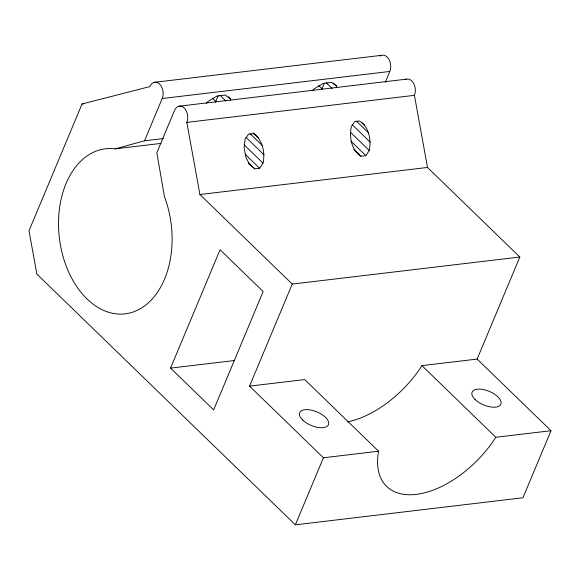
<?xml version="1.0" encoding="UTF-8"?>
<svg xmlns="http://www.w3.org/2000/svg" width="580" height="580" viewBox="0 0 580 580"><rect width="100%" height="100%" fill="white"/><g stroke="black" fill="none" stroke-linecap="round" stroke-linejoin="round"><path stroke-width="0.87" d="M248.399 163.451L254.765 168.845L259.644 168.265L263.023 163.125C265.444 152.293 262.385 139.78 253.329 132.842M364.631 125.15L359.564 121.017L354.692 121.597L351.306 126.737C349.124 137.177 351.4 150.147 360.97 156.216L365.849 155.636L369.235 150.495C371.251 140.904 369.431 129.608 362.087 122.684M477.137 359.078L519.832 257.02L292.24 284.077L199.919 194.525L186.825 122.394A10.389 7.04 83.2 0 0 184.208 107.974A10.389 7.04 83.2 0 0 174.515 110.454L156.832 152.736L164.43 196.613A83.114 56.333 83.2 0 1 134.843 311.38A83.114 56.333 83.2 0 1 59.399 238.206A83.114 56.333 83.2 0 1 115.195 148.857L144.522 140.795L162.204 98.513A10.389 7.04 83.2 0 0 159.587 84.093A10.389 7.04 83.2 0 0 149.894 86.579L82.056 103.972L29 230.796L36.852 274.072L295.365 524.82L522.957 497.763L551 430.715L477.137 359.078L421.964 365.632A83.114 46.936 -45.9 0 1 347.471 421.914M215.368 102.399L218.124 95.809M170.563 368.111L220.081 249.741L263.168 291.53L213.65 409.9L170.563 368.111L234.436 360.521M321.574 89.769L324.329 83.179M551 430.715L495.827 437.276A83.114 46.936 -45.9 0 1 416.237 494.377A83.114 46.936 -45.9 0 1 378.58 451.218L323.415 457.779L249.552 386.135L292.24 284.077M385.287 82.23L389.796 71.456A10.389 7.04 83.2 0 0 389.26 59.958A10.389 7.04 83.2 0 0 381.785 55.288L154.2 82.346M295.365 524.82L323.415 457.779M206.429 103.305L208.126 101.377L217.065 96.012L225.192 95.047L230.34 98.738L230.514 100.376M312.635 90.676L314.331 88.754L323.27 83.382L331.397 82.418L336.545 86.108L336.719 87.747M82.056 103.972L83.853 103.755M162.204 98.513L389.796 71.456M178.821 106.227L406.406 79.17M186.825 122.394L414.417 95.337L427.503 167.46L519.832 257.02M144.522 140.795L163.415 138.547M115.195 148.857L161.066 143.398M199.919 194.525L427.503 167.46M249.552 386.135L304.725 379.574L378.58 451.218M258.426 137.779L253.358 133.647L248.479 134.226L245.101 139.367L244.115 147.69L245.797 156.963L249.697 164.706M333.304 82.969L336.545 86.108M326.315 82.795L332.144 88.45M356.316 121.046L368.532 132.893M318.695 85.601L321.943 88.754M352.147 124.649L370.214 142.172M350.407 132.24L369.235 150.495M350.907 141.143L365.849 155.636M353.822 149.285L360.97 156.216M228.397 96.853L230.34 98.738M220.11 95.417L225.939 101.072M250.111 133.675L262.327 145.522M212.49 98.23L215.738 101.384M245.942 137.279L264.009 154.802M244.202 144.862L263.023 163.125M245.347 154.403L259.644 168.265M248.269 162.545L254.765 168.845M421.964 365.632L495.827 437.276M405.246 79.627A10.389 7.04 83.2 0 1 413.482 83.1A10.389 7.04 83.2 0 1 414.417 95.337M380.074 56.086A10.389 7.04 83.2 0 1 381.198 55.477M302.688 420.029A15.588 7.337 22.7 0 0 327.751 425.756A15.588 7.337 22.7 0 0 311.764 410.241A15.588 7.337 22.7 0 0 302.688 420.029M475.107 399.526A15.588 7.337 22.7 0 0 500.17 405.253A15.588 7.337 22.7 0 0 484.177 389.745A15.588 7.337 22.7 0 0 475.107 399.526"/></g></svg>
